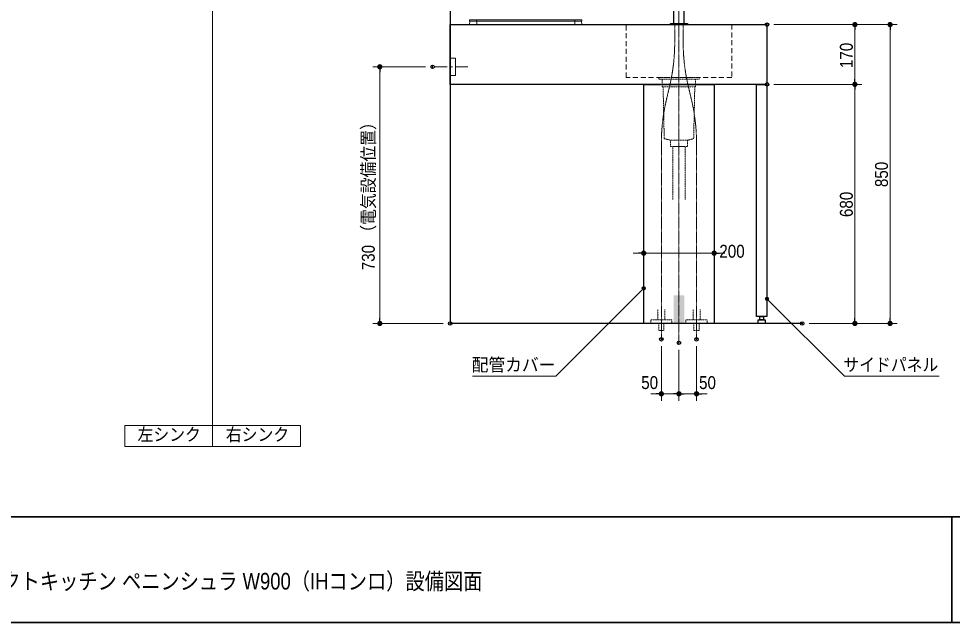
# Model space of a CAD drawing. Units: millimetres, scale not verified. Extents: x -6062 to 6062, y -3045 to 3045.
# Drawn here: x -3339 to -686, y -2770 to -1053 of the extents above; entities that cross this region are included whole.
import ezdxf
from ezdxf.enums import TextEntityAlignment as Align

# ---------------------------------------------------------------- set-up
doc = ezdxf.new("R2010")
doc.units = ezdxf.units.MM
doc.header["$LTSCALE"] = 20
doc.header["$PDMODE"] = 32
doc.header["$PDSIZE"] = 10
doc.linetypes.add('USER1', pattern=[1.11, 0.71, -0.4])
doc.linetypes.add('USER2', pattern=[2.91, 1.76, -0.4, 0.35, -0.4])
for name, color, linetype, lineweight in [('0-0_1図面枠', 7, 'Continuous', 15), ('0-2_5ボウル・キャビネット', 7, 'Continuous', 15), ('0-3_2寸法-2', 7, 'Continuous', 15), ('0-4_0', 7, 'Continuous', 25), ('0-6_2寸法-1', 7, 'Continuous', 15), ('0-7_2寸法-3', 7, 'Continuous', 15), ('0-8_4給排水', 7, 'Continuous', 15)]:
    doc.layers.add(name, color=color, linetype=linetype, lineweight=lineweight)
doc.layers.add('0-5_Defpoints', color=7, linetype='Continuous')
doc.styles.add('ＭＳ Ｐゴシック', font='')
doc.styles.get('ＭＳ Ｐゴシック').set_extended_font_data('MS PGothic')

# ---------------------------------------------------------------- blocks, each defined once
blk = doc.blocks.new('グループ-2')
at = {"layer": '0-0_1図面枠', "lineweight": 35}
for p, q in [((-80000, -49400), (80000, -49400)), ((22000, -49400), (22000, -55400))]:
    blk.add_line(p, q, dxfattribs=at)
blk.add_lwpolyline([(-80000, 55400), (80000, 55400), (80000, -55400), (-80000, -55400)], close=True, dxfattribs=at)
blk = doc.blocks.new('図面枠')
at = {"layer": '0-0_1図面枠'}
blk.add_blockref('グループ-2', (0, 0), dxfattribs=at)
blk = doc.blocks.new('_Dot')
at = {"layer": '0-4_0'}
blk.add_line((-10, 0), (-20, 0), dxfattribs=at)
for points in [[(0, 0), (-10, 0), (-9.92, 1.25)], [(0, 0), (-9.92, -1.25), (-10, 0)], [(0, 0), (-9.92, 1.25), (-9.69, 2.49)], [(0, 0), (-9.69, -2.49), (-9.92, -1.25)], [(0, 0), (-9.69, 2.49), (-9.3, 3.68)], [(0, 0), (-9.3, -3.68), (-9.69, -2.49)], [(0, 0), (-9.3, 3.68), (-8.76, 4.82)], [(0, 0), (-8.76, -4.82), (-9.3, -3.68)], [(0, 0), (-8.76, 4.82), (-8.09, 5.88)], [(0, 0), (-8.09, -5.88), (-8.76, -4.82)], [(0, 0), (-8.09, 5.88), (-7.29, 6.85)], [(0, 0), (-7.29, -6.85), (-8.09, -5.88)], [(0, 0), (-7.29, 6.85), (-6.37, 7.71)], [(0, 0), (-6.37, -7.71), (-7.29, -6.85)], [(0, 0), (-6.37, 7.71), (-5.36, 8.44)], [(0, 0), (-5.36, -8.44), (-6.37, -7.71)], [(0, 0), (-5.36, 8.44), (-4.26, 9.05)], [(0, 0), (-4.26, -9.05), (-5.36, -8.44)], [(0, 0), (-4.26, 9.05), (-3.09, 9.51)], [(0, 0), (-3.09, -9.51), (-4.26, -9.05)], [(0, 0), (-3.09, 9.51), (-1.87, 9.82)], [(0, 0), (-1.87, -9.82), (-3.09, -9.51)], [(0, 0), (-1.87, 9.82), (-0.63, 9.98)], [(0, 0), (-0.63, -9.98), (-1.87, -9.82)], [(0, 0), (-0.63, 9.98), (0.63, 9.98)], [(0, 0), (0.63, -9.98), (-0.63, -9.98)], [(0, 0), (0.63, 9.98), (1.87, 9.82)], [(0, 0), (1.87, 9.82), (3.09, 9.51)], [(0, 0), (3.09, 9.51), (4.26, 9.05)], [(0, 0), (4.26, 9.05), (5.36, 8.44)], [(0, 0), (5.36, 8.44), (6.37, 7.71)], [(0, 0), (6.37, 7.71), (7.29, 6.85)], [(0, 0), (7.29, 6.85), (8.09, 5.88)], [(0, 0), (8.09, 5.88), (8.76, 4.82)], [(0, 0), (8.76, 4.82), (9.3, 3.68)], [(0, 0), (9.3, 3.68), (9.69, 2.49)], [(0, 0), (9.69, 2.49), (9.92, 1.25)], [(0, 0), (9.92, 1.25), (10, 0)], [(0, 0), (1.87, -9.82), (0.63, -9.98)], [(0, 0), (3.09, -9.51), (1.87, -9.82)], [(0, 0), (4.26, -9.05), (3.09, -9.51)], [(0, 0), (5.36, -8.44), (4.26, -9.05)], [(0, 0), (6.37, -7.71), (5.36, -8.44)], [(0, 0), (7.29, -6.85), (6.37, -7.71)], [(0, 0), (8.09, -5.88), (7.29, -6.85)], [(0, 0), (8.76, -4.82), (8.09, -5.88)], [(0, 0), (9.3, -3.68), (8.76, -4.82)], [(0, 0), (9.69, -2.49), (9.3, -3.68)], [(0, 0), (9.92, -1.25), (9.69, -2.49)], [(0, 0), (10, 0), (9.92, -1.25)]]:
    blk.add_solid(points, dxfattribs=at)
blk = doc.blocks.new('グループ-5')
at = {"layer": '0-2_5ボウル・キャビネット'}
for p, q in [((590, -21200), (-5010, -21200)), ((972.5, -21124), (590, -21124)), ((-4995, -21400), (-5387, -21400)), ((575, -21400), (967, -21400))]:
    blk.add_line(p, q, dxfattribs=at)
blk.add_lwpolyline([(-4995, -21394), (-5393.9, -21394), (-5390.2, -21209.8), (-4995, -21209.8)], close=True, dxfattribs=at)
for points in [[(-5010, -21124), (-5010, -21200), (-5392.5, -21200)], [(-5392.5, -21124), (-5010, -21124), (590, -21124), (590, -21200), (972.5, -21200)], [(-4995, -21200), (-4995, -21209.8), (575, -21209.8), (575, -21394), (-4995, -21394), (-4995, -21400), (575, -21400), (575, -21394), (973.9, -21394), (970.2, -21209.8), (575, -21209.8), (575, -21200)]]:
    blk.add_lwpolyline(points, dxfattribs=at)
for centre, radius, start, end in [((-5360, -21162), 50, 130.58914, 229.41086), ((-5380.2, -21210), 10, 90, 178.85424), ((960.2, -21210), 10, 1.14576, 90), ((940, -21162), 50, 310.58917, 49.41072), ((-5387, -21394), 6, 180, 270), ((967, -21394), 6, 270, 0)]:
    blk.add_arc(centre, radius, start, end, dxfattribs=at)
blk = doc.blocks.new('グループ-6')
at = {"layer": '0-2_5ボウル・キャビネット'}
blk.add_blockref('グループ-5', (0, 0), dxfattribs=at)
blk = doc.blocks.new('グループ-12')
at = {"layer": '0-8_4給排水', "linetype": 'USER1'}
for p, q in [((7450, -24500), (5550, -24500)), ((7400, -24940), (5600, -24940)), ((6980, -27980), (6020, -27980))]:
    blk.add_line(p, q, dxfattribs=at)
blk.add_lwpolyline([(5350, -24500), (5550, -24500), (5550, -24940), (5600, -24940), (5663.4, -27888), (6020, -27980), (6020, -28340), (6980, -28340), (6980, -27980), (7336.6, -27888), (7400, -24940), (7450, -24940), (7450, -24500), (7650, -24500), (7650, -24400), (5350, -24400)], close=True, dxfattribs=at)
blk.add_lwpolyline([(6850, -31340), (6850, -28340), (6150, -28340), (6150, -31340)], dxfattribs=at)
at = {"layer": '0-8_4給排水'}
blk.add_solid([(6800, -36800), (6200, -36800), (6800, -38400), (6200, -38400)], dxfattribs=at)
blk = doc.blocks.new('グループ-20')
at = {"layer": '0-8_4給排水'}
blk.add_line((8000, -19208.5), (8000, -19271.2), dxfattribs=at)
at = {"layer": '0-8_4給排水', "lineweight": 30}
for points in [[(6475.9, -19492.4), (6450.9, -19487.4), (6426.8, -19479.2), (6403.8, -19468.3), (6382.2, -19455), (6361.9, -19439.8), (6342.9, -19423), (6325.6, -19404.8), (6309.4, -19384.9), (6294.8, -19363.8), (6281.8, -19341.7), (6270.8, -19318.8), (6262, -19295.4), (6255.4, -19271.7), (6251.4, -19248.4), (6250.4, -19236.9), (6250, -19225.6), (6250, -17750), (6251, -17730.5), (6254.2, -17710.6), (6259.7, -17690.4), (6267.6, -17670.3), (6277.9, -17650.6), (6290.8, -17631.5), (6305.9, -17613.5), (6323.2, -17596.9), (6342.4, -17581.9), (6363.2, -17568.8), (6385.2, -17557.7), (6408, -17548.7), (6431.2, -17541.9), (6454.5, -17537.1), (6477.5, -17534.4), (6500, -17533.5), (6522.5, -17534.4), (6545.5, -17537.1), (6568.8, -17541.9), (6592, -17548.7), (6614.8, -17557.7), (6636.8, -17568.8)], [(6636.8, -17568.8), (6657.6, -17581.9), (6676.8, -17596.9), (6694.1, -17613.5), (6709.2, -17631.5), (6722.1, -17650.6), (6732.4, -17670.3), (6740.3, -17690.4), (6745.8, -17710.6), (6749, -17730.5), (6750, -17750), (6750, -19225), (6749.7, -19236.1), (6748.7, -19247.4), (6744.9, -19270.3), (6738.7, -19293.3), (6730.3, -19316.3), (6719.7, -19338.8), (6707.3, -19360.6), (6693.1, -19381.5), (6677.3, -19401.5), (6659.8, -19420.3), (6640.8, -19437.6), (6620.4, -19453.2), (6598.8, -19466.8), (6575.9, -19478.1), (6551.8, -19486.6), (6526.9, -19492), (6514.2, -19493.5), (6501.4, -19494), (6488.6, -19493.7), (6475.9, -19492.4)], [(6426.8, -19479.2), (6403.8, -19468.3), (6382.2, -19455), (6361.9, -19439.8), (6342.9, -19423), (6325.6, -19404.8), (6309.4, -19384.9), (6294.8, -19363.8), (6281.8, -19341.7), (6270.8, -19318.8), (6262, -19295.4), (6255.4, -19271.7), (6251.4, -19248.4), (6250.4, -19236.9), (6250, -19225.6), (6250, -19050), (6000, -19050), (6000, -19750), (6200, -19750), (6200, -21340), (6800, -21340), (6800, -19750), (8000, -19750), (8000, -19050), (7920, -19050), (7920, -19225), (7919.6, -19231.8), (7918.5, -19238.7), (7916.6, -19245.5), (7913.9, -19252.2), (7910.6, -19258.6), (7906.6, -19264.8), (7902, -19270.7), (7896.7, -19276.1), (7890.9, -19281.2), (7884.7, -19285.6), (7878, -19289.6), (7870.9, -19292.8), (7863.5, -19295.5), (7855.8, -19297.4)], [(7824.5, -19297.4), (7816.9, -19295.6), (7809.5, -19293), (7802.4, -19289.8), (7795.7, -19285.9), (7789.4, -19281.4), (7783.6, -19276.4), (7778.3, -19271), (7773.6, -19265.1), (7769.6, -19258.9), (7766.2, -19252.4), (7763.5, -19245.7), (7761.6, -19238.9), (7760.4, -19232), (7760, -19225.1), (7760, -19050), (6750, -19050), (6750, -19225), (6749.7, -19236.1), (6748.7, -19247.4), (6744.9, -19270.3), (6738.7, -19293.3), (6730.3, -19316.3), (6719.7, -19338.8), (6707.3, -19360.6), (6693.1, -19381.5), (6677.3, -19401.5), (6659.8, -19420.3), (6640.8, -19437.6), (6620.4, -19453.2), (6598.8, -19466.8), (6575.9, -19478.1), (6551.8, -19486.6), (6526.9, -19492), (6514.2, -19493.5), (6501.4, -19494), (6488.6, -19493.7), (6475.9, -19492.4), (6450.9, -19487.4), (6426.8, -19479.2)], [(7809.5, -19293), (7802.4, -19289.8), (7795.7, -19285.9), (7789.4, -19281.4), (7783.6, -19276.4), (7778.3, -19271), (7773.6, -19265.1), (7769.6, -19258.9), (7766.2, -19252.4), (7763.5, -19245.7), (7761.6, -19238.9), (7760.4, -19232), (7760, -19225.1), (7760, -18650), (7760.3, -18643.8), (7761.3, -18637.4), (7763.1, -18630.9), (7765.6, -18624.5), (7768.9, -18618.2), (7773, -18612.1), (7777.9, -18606.3), (7783.4, -18601), (7789.6, -18596.2), (7796.2, -18592), (7803.3, -18588.5), (7810.6, -18585.6), (7818, -18583.4), (7825.4, -18581.9), (7832.8, -18581), (7840, -18580.7), (7847.2, -18581), (7854.6, -18581.9), (7862, -18583.4), (7869.4, -18585.6), (7876.7, -18588.5), (7883.8, -18592), (7890.4, -18596.2), (7896.6, -18601), (7902.1, -18606.3), (7907, -18612.1)], [(7907, -18612.1), (7911.1, -18618.2), (7914.4, -18624.5), (7916.9, -18630.9), (7918.7, -18637.4), (7919.7, -18643.8), (7920, -18650), (7920, -19225), (7919.6, -19231.8), (7918.5, -19238.7), (7916.6, -19245.5), (7913.9, -19252.2), (7910.6, -19258.6), (7906.6, -19264.8), (7902, -19270.7), (7896.7, -19276.1), (7890.9, -19281.2), (7884.7, -19285.6), (7878, -19289.6), (7870.9, -19292.8), (7863.5, -19295.5), (7855.8, -19297.4), (7848, -19298.5), (7840.2, -19298.9), (7832.3, -19298.6), (7824.5, -19297.4), (7816.9, -19295.6), (7809.5, -19293)], [(7855.8, -19297.4), (7848, -19298.5), (7840.2, -19298.9), (7832.3, -19298.6), (7824.5, -19297.4)]]:
    blk.add_lwpolyline(points, dxfattribs=at)
at = {"layer": '0-8_4給排水'}
for points in [[(6750, -17750), (6749, -17769.5), (6745.8, -17789.4), (6740.3, -17809.6), (6732.4, -17829.7), (6722.1, -17849.4), (6709.2, -17868.5), (6694.1, -17886.5), (6676.8, -17903.1), (6657.6, -17918.1), (6636.8, -17931.2), (6614.8, -17942.3), (6592, -17951.3), (6568.8, -17958.1), (6545.5, -17962.9), (6522.5, -17965.6), (6500, -17966.5), (6477.5, -17965.6), (6454.5, -17962.9), (6431.2, -17958.1), (6408, -17951.3), (6385.2, -17942.3), (6363.2, -17931.2), (6342.4, -17918.1), (6323.2, -17903.1), (6305.9, -17886.5), (6290.8, -17868.5), (6277.9, -17849.4), (6267.6, -17829.7), (6259.7, -17809.6), (6254.2, -17789.4), (6251, -17769.5), (6250, -17750)], [(6546.9, -18000.4), (6535.9, -18001), (6524.9, -18001.5), (6513.7, -18001.8), (6502.4, -18001.9), (6491.4, -18001.9), (6480.5, -18001.7), (6458.9, -18000.7), (6437.9, -17999.2), (6417.9, -17997.2), (6398.9, -17994.7), (6381.3, -17992), (6365.1, -17989.1), (6350.2, -17986.3), (6336.7, -17983.6), (6324.8, -17981.4), (6314.4, -17979.9), (6305.7, -17979.7), (6298.8, -17981), (6293.7, -17984.8), (6292, -17987.7), (6290.8, -17991.4), (6290.1, -17996), (6290, -18001.5), (6290, -18170.7), (6290.8, -18177.2), (6293.5, -18183.8), (6298.1, -18190.5), (6304.7, -18197.1), (6313.5, -18203.7), (6324.2, -18210), (6337, -18216), (6351.5, -18221.5), (6367.6, -18226.5), (6385.1, -18230.8), (6403.5, -18234.5), (6422.7, -18237.5), (6442.2, -18239.8), (6461.8, -18241.3), (6481.1, -18242.2)], [(6481.1, -18242.2), (6500, -18242.5), (6518.9, -18242.2), (6538.2, -18241.3), (6557.8, -18239.8), (6577.3, -18237.5), (6596.5, -18234.5), (6614.9, -18230.8), (6632.4, -18226.5), (6648.5, -18221.5), (6663, -18216), (6675.8, -18210), (6686.5, -18203.7), (6695.3, -18197.1), (6701.9, -18190.5), (6706.5, -18183.8), (6709.2, -18177.2), (6710, -18170.7), (6710, -17999.4), (6709.7, -17994.2), (6708.8, -17989.7), (6707.2, -17986.2), (6705, -17983.5), (6699, -17980.3), (6690.9, -17979.6), (6681.1, -17980.5), (6669.6, -17982.4), (6656.4, -17985), (6641.6, -17987.9), (6625.3, -17990.9), (6607.6, -17993.8), (6588.5, -17996.4), (6568.2, -17998.7), (6546.9, -18000.4)], [(6710, -18170.7), (6709.2, -18164.2), (6706.5, -18157.6), (6701.9, -18150.9), (6695.3, -18144.3), (6686.5, -18137.7), (6675.8, -18131.4), (6663, -18125.4), (6648.5, -18119.9), (6632.4, -18114.9), (6614.9, -18110.6), (6596.5, -18106.9), (6577.3, -18103.9), (6557.8, -18101.6), (6538.2, -18100.1), (6518.9, -18099.2), (6500, -18098.9), (6481.1, -18099.2), (6461.8, -18100.1), (6442.2, -18101.6), (6422.7, -18103.9), (6403.5, -18106.9), (6385.1, -18110.6), (6367.6, -18114.9), (6351.5, -18119.9), (6337, -18125.4), (6324.2, -18131.4), (6313.5, -18137.7), (6304.7, -18144.3), (6298.1, -18150.9), (6293.5, -18157.6), (6290.8, -18164.2), (6290, -18170.7)], [(7920, -18650), (7919.7, -18656.2), (7918.7, -18662.6), (7916.9, -18669.1), (7914.4, -18675.5), (7911.1, -18681.8), (7907, -18687.9), (7902.1, -18693.7), (7896.6, -18699), (7890.4, -18703.8), (7883.8, -18708), (7876.7, -18711.5), (7869.4, -18714.4), (7862, -18716.6), (7854.6, -18718.1), (7847.2, -18719), (7840, -18719.3), (7832.8, -18719), (7825.4, -18718.1), (7818, -18716.6), (7810.6, -18714.4), (7803.3, -18711.5), (7796.2, -18708), (7789.6, -18703.8), (7783.4, -18699), (7777.9, -18693.7), (7773, -18687.9), (7768.9, -18681.8), (7765.6, -18675.5), (7763.1, -18669.1), (7761.3, -18662.6), (7760.3, -18656.2), (7760, -18650)], [(6800, -19750), (6798.3, -19748.5), (6793.2, -19744.2), (6785.1, -19737.3), (6774, -19728), (6760.5, -19716.8), (6744.9, -19704.1), (6727.3, -19690.1), (6708.1, -19675.3), (6687.3, -19660), (6665.1, -19644.4), (6641.4, -19629.1), (6616.3, -19614.5), (6589.5, -19601.3), (6561.1, -19590.4), (6531.2, -19583), (6515.8, -19581), (6500.1, -19580.3), (6484.2, -19581), (6468.3, -19583), (6452.7, -19586.4), (6423, -19596.1), (6394.9, -19608.7), (6368.7, -19623), (6344.1, -19638.4), (6321.1, -19654), (6299.6, -19669.5), (6279.7, -19684.6), (6261.6, -19698.9), (6245.2, -19712.1), (6231, -19723.8), (6219.2, -19733.7), (6209.9, -19741.5), (6200, -19750), (6200.4, -19749.7), (6201.6, -19748.6), (6203.6, -19746.9)]]:
    blk.add_lwpolyline(points, dxfattribs=at)
at = {"layer": '0-8_4給排水', "lineweight": 30}
blk.add_lwpolyline([(6020, -21340), (6980, -21340), (6980, -21400), (6020, -21400)], close=True, dxfattribs=at)
blk = doc.blocks.new('グループ-21')
at = {"layer": '0-8_4給排水', "linetype": 'USER2'}
for p, q in [((6500, -17080), (6500, -39500)), ((5973, -24886.2), (5787, -25679.9)), ((7027, -24886.2), (7213, -25679.9))]:
    blk.add_line(p, q, dxfattribs=at)
for points in [[(6260, -21400), (6260, -22156.7), (6260, -22401.9)], [(6740, -21400), (6740, -22156.7), (6740, -22401.9)], [(5500, -28164.3), (5500, -28409.4), (5500, -29166.1), (5500, -39300)], [(7500, -28164.3), (7500, -28409.4), (7500, -29166.1), (7500, -39300)]]:
    blk.add_lwpolyline(points, dxfattribs=at)
at = {"layer": '0-8_4給排水', "linetype": 'USER1'}
for points in [[(5300, -37600), (5300, -38200), (5700, -38200), (5700, -37600)], [(7300, -37600), (7300, -38200), (7700, -38200), (7700, -37600)]]:
    blk.add_lwpolyline(points, dxfattribs=at)
for points in [[(4900, -38200), (6100, -38200), (6100, -38400), (4900, -38400)], [(6900, -38200), (8100, -38200), (8100, -38400), (6900, -38400)], [(5350, -38400), (5650, -38400), (5650, -38800), (5350, -38800)], [(7350, -38400), (7650, -38400), (7650, -38800), (7350, -38800)]]:
    blk.add_lwpolyline(points, close=True, dxfattribs=at)
at = {"layer": '0-8_4給排水', "linetype": 'USER2'}
for centre, start, end in [((-4634.2, -22401.9), 346.81822, 0), ((17634.2, -22401.9), 180, 193.18178), ((16394.2, -28164.3), 166.81822, 180), ((-3394.2, -28164.3), 0, 13.18178)]:
    blk.add_arc(centre, 10894.2, start, end, dxfattribs=at)
at = {"layer": '0-8_4給排水'}
blk.add_blockref('グループ-20', (0, 0), dxfattribs=at)

msp = doc.modelspace()

# ---------------------------------------------------------------- hatches: boundary and pattern name
at = {"layer": '0-7_2寸法-3'}
for points in [[(-1557.49, -1820, 1), (-1567.51, -1820, 1)], [(-1207.49, -1850, 1), (-1217.51, -1850, 1)]]:
    msp.add_hatch(color=256, dxfattribs=at).paths.add_polyline_path(points)

# ---------------------------------------------------------------- linework, layer by layer
at = {"layer": '0-0_1図面枠'}
msp.add_line((-2787.5, -2270), (-2787.5, 2530), dxfattribs=at)
for points in [[(-3037.5, -2210), (-2787.5, -2210), (-2787.5, -2270), (-3037.5, -2270)], [(-2787.5, -2210), (-2537.5, -2210), (-2537.5, -2270), (-2787.5, -2270)]]:
    msp.add_lwpolyline(points, close=True, dxfattribs=at)
at = {"layer": '0-2_5ボウル・キャビネット', "lineweight": 30}
for p in [(-2112.5, -420), (-1112.5, -1920)]:
    msp.add_line(p, (-2112.5, -1920), dxfattribs=at)
at = {"layer": '0-2_5ボウル・キャビネット', "linetype": 'USER2'}
msp.add_line((-2062.5, -1190), (-2162.5, -1190), dxfattribs=at)
at = {"layer": '0-2_5ボウル・キャビネット', "lineweight": 30}
for points in [[(-2112.5, -1070), (-1212.5, -1070), (-1212.5, -1240), (-2112.5, -1240)], [(-1562.5, -1240), (-1362.5, -1240), (-1362.5, -1920), (-1562.5, -1920)], [(-1242.5, -1240), (-1212.5, -1240), (-1212.5, -1900), (-1242.5, -1900)], [(-1237.5, -1910), (-1217.5, -1910), (-1217.5, -1920), (-1237.5, -1920)], [(-1232.5, -1900), (-1222.5, -1900), (-1222.5, -1910), (-1232.5, -1910)]]:
    msp.add_lwpolyline(points, close=True, dxfattribs=at)
at = {"layer": '0-2_5ボウル・キャビネット', "linetype": 'USER1'}
msp.add_lwpolyline([(-1612.5, -1070), (-1312.5, -1070), (-1312.5, -1220), (-1612.5, -1220)], close=True, dxfattribs=at)
at = {"layer": '0-2_5ボウル・キャビネット'}
msp.add_lwpolyline([(-2112.5, -1165), (-2097.5, -1165), (-2097.5, -1215), (-2112.5, -1215)], close=True, dxfattribs=at)
at = {"layer": '0-3_2寸法-2'}
for p, q in [((-1577.51, -1720), (-1592.51, -1720)), ((-1562.5, -1700), (-1562.3, -1700)), ((-1562.5, -1720), (-1362.5, -1720)), ((-1362.5, -1700), (-1362.3, -1700)), ((-1347.49, -1720), (-1332.49, -1720)), ((-1512.5, -1985), (-1512.5, -2140)), ((-1412.5, -1985), (-1412.5, -2140)), ((-1462.5, -1995), (-1462.5, -2140)), ((-1462.5, -1995), (-1462.5, -2140)), ((-1527.51, -2120), (-1542.51, -2120)), ((-1512.5, -2120), (-1462.5, -2120)), ((-1477.51, -2120), (-1492.51, -2120)), ((-1412.5, -2120), (-1462.5, -2120)), ((-1447.49, -2120), (-1432.49, -2120)), ((-1397.49, -2120), (-1382.49, -2120))]:
    msp.add_line(p, q, dxfattribs=at)
at = {"layer": '0-5_Defpoints'}
for p in [(-1212.5, -1070), (-962.5, -1070), (-2162.5, -1190), (-1212.5, -1240), (-962.5, -1240), (-1562.5, -1720), (-1362.5, -1720), (-2312.5, -1920), (-2112.5, -1920), (-1112.5, -1920), (-962.5, -1920), (-962.5, -1920), (-862.5, -1920), (-1512.5, -1965), (-1412.5, -1965), (-1462.5, -1975), (-1462.5, -2120)]:
    msp.add_point(p, dxfattribs=at)
at = {"layer": '0-6_2寸法-1'}
for p, q in [((-1192.5, -1070), (-942.5, -1070)), ((-962.5, -1085.01), (-962.5, -1224.99)), ((-942.5, -1070), (-842.5, -1070)), ((-862.5, -1085.01), (-862.5, -1904.99)), ((-2182.5, -1190), (-2332.5, -1190)), ((-2312.5, -1205.01), (-2312.5, -1904.99)), ((-1192.5, -1240), (-942.5, -1240)), ((-1192.5, -1240), (-942.5, -1240)), ((-962.5, -1255.01), (-962.5, -1904.99)), ((-2132.5, -1920), (-2332.5, -1920)), ((-1092.5, -1920), (-942.5, -1920)), ((-942.5, -1920), (-842.5, -1920))]:
    msp.add_line(p, q, dxfattribs=at)
at = {"layer": '0-7_2寸法-3'}
for points in [[(-1562.5, -1820), (-1812.5, -2070), (-2048.83, -2070)], [(-1212.5, -1850), (-992.5, -2070), (-722.79, -2070)]]:
    msp.add_lwpolyline(points, dxfattribs=at)
for centre in [(-1562.5, -1820), (-1212.5, -1850)]:
    msp.add_circle(centre, 5.01, dxfattribs=at)

# ---------------------------------------------------------------- block references
at = {"layer": '0-0_1図面枠', "xscale": 0.05, "yscale": 0.05}
msp.add_blockref('図面枠', (-1787.5, 0), dxfattribs=at)
at = {"layer": '0-2_5ボウル・キャビネット', "xscale": 0.05, "yscale": 0.05}
msp.add_blockref('グループ-6', (-1787.5, 0), dxfattribs=at)
at = {"layer": '0-3_2寸法-2', "xscale": 0.7503418, "yscale": 0.7503418}
for p in [(-1562.5, -1720), (-1512.5, -2120), (-1462.5, -2120)]:
    msp.add_blockref('_Dot', p, dxfattribs=at)
at = {"layer": '0-3_2寸法-2', "xscale": 0.7503418, "yscale": 0.7503418, "rotation": 180}
for p in [(-1362.5, -1720), (-1462.5, -2120), (-1412.5, -2120)]:
    msp.add_blockref('_Dot', p, dxfattribs=at)
at = {"layer": '0-6_2寸法-1', "xscale": 0.7503418, "yscale": 0.7503418}
for p, rotation in [((-962.5, -1070), 90), ((-862.5, -1070), 90), ((-2312.5, -1190), 90), ((-962.5, -1240), 270), ((-962.5, -1240), 90), ((-2312.5, -1920), 270), ((-962.5, -1920), 270), ((-862.5, -1920), 270)]:
    msp.add_blockref('_Dot', p, dxfattribs=dict(at, rotation=rotation))
at = {"layer": '0-8_4給排水', "xscale": 0.05, "yscale": 0.05}
for name in ['グループ-21', 'グループ-12']:
    msp.add_blockref(name, (-1787.5, 0), dxfattribs=at)

# ---------------------------------------------------------------- texts
at = {"layer": '0-0_1図面枠', "style": 'ＭＳ Ｐゴシック'}
for s, height, width, p in [('左シンク', 36.66, 0.9, (-3001.06, -2264.92)), ('右シンク', 36.66, 0.9, (-2750.19, -2264.92)), ('ステンレス コンパクトキッチン ペニンシュラ W900（IHコンロ）設備図面', 47.17, 0.85, (-3839.98, -2690.7))]:
    msp.add_text(s, height=height, dxfattribs=dict(at, width=width)).set_placement(p, align=Align.BOTTOM_LEFT)
at = {"layer": '0-3_2寸法-2', "style": 'ＭＳ Ｐゴシック', "width": 0.9}
for s, p in [('200', (-1347.73, -1743.97)), ('50', (-1569.68, -2117.52)), ('50', (-1405.37, -2117.52))]:
    msp.add_text(s, height=36.66, dxfattribs=at).set_placement(p, align=Align.BOTTOM_LEFT)
at = {"layer": '0-6_2寸法-1', "style": 'ＭＳ Ｐゴシック', "width": 0.9}
for s, p in [('170', (-957.54, -1193.61)), ('730 （電気設備位置）', (-2315.9, -1768.65)), ('850', (-857.54, -1532.18)), ('680', (-957.54, -1617.38))]:
    msp.add_text(s, height=36.66, rotation=90, dxfattribs=at).set_placement(p, align=Align.BOTTOM_LEFT)
at = {"layer": '0-7_2寸法-3', "style": 'ＭＳ Ｐゴシック'}
for s, height, width, p in [('配管カバー', 36.69, 0.95, (-2051.34, -2066.84)), ('サイドパネル', 36.66, 0.9, (-995.38, -2066.47))]:
    msp.add_text(s, height=height, dxfattribs=dict(at, width=width)).set_placement(p, align=Align.BOTTOM_LEFT)

doc.saveas('drawing.dxf')
